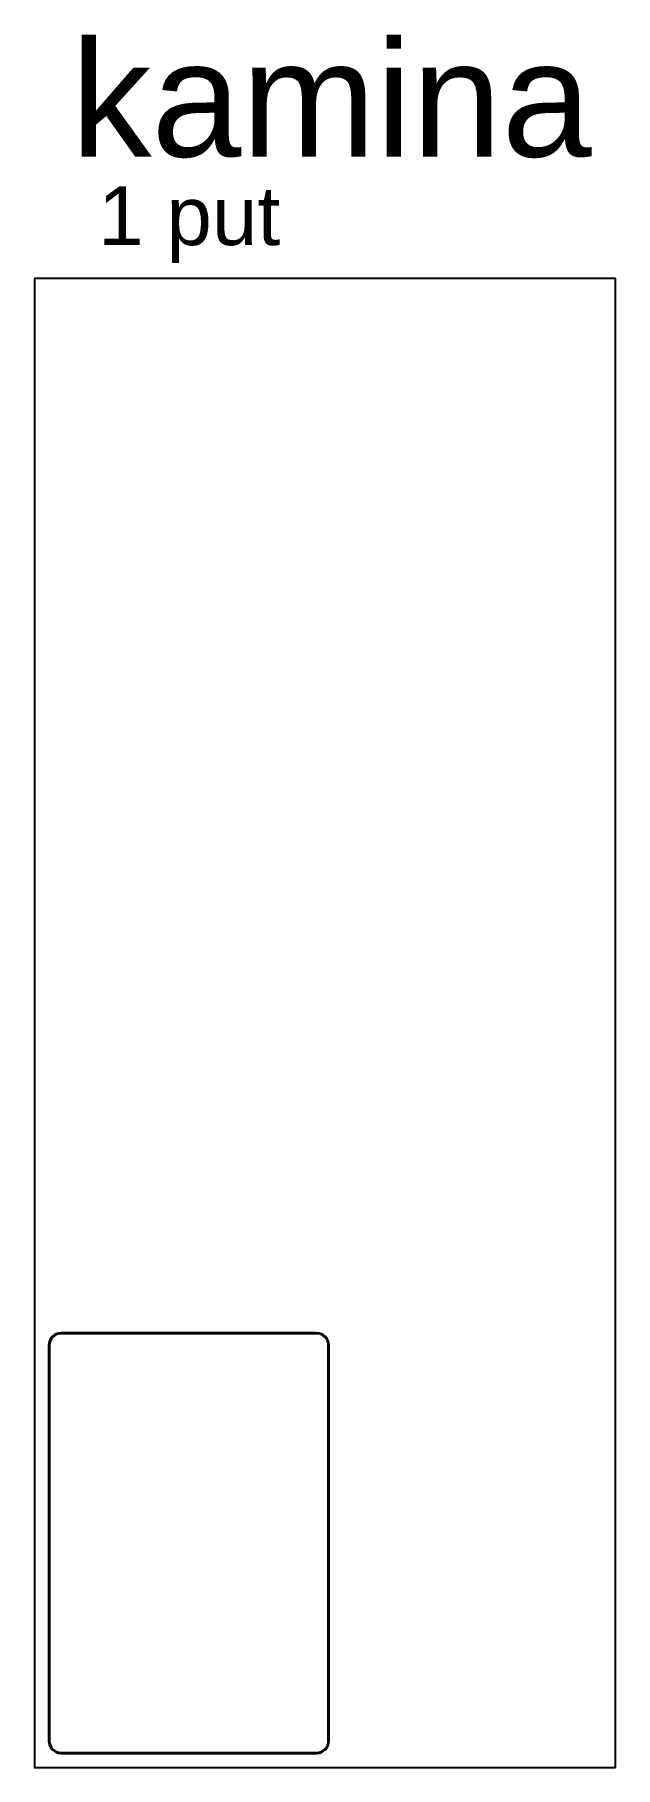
# Model space of a CAD drawing. Header units: inches. Extents: x 0 to 1250, y 0 to 3724.
import ezdxf

# ---------------------------------------------------------------- set-up
doc = ezdxf.new("R2010")
doc.units = ezdxf.units.IN
doc.header["$MEASUREMENT"] = 0
doc.layers.add('cut', color=3, linetype='Continuous')
doc.layers.add('sheets', color=140, linetype='Continuous')
doc.styles.get("Standard").update_dxf_attribs({"font": 'arial.ttf'})

msp = doc.modelspace()

# ---------------------------------------------------------------- linework, layer by layer
msp.add_lwpolyline([(32, 907), (32, 57, 0.414214), (57, 32), (607, 32, 0.414214), (632, 57), (632, 907, 0.414214), (607, 932), (57, 932, 0.414214)], format="xyb", close=True)
at = {"layer": 'cut'}
msp.add_lwpolyline([(30, 907), (30, 57, 0.414214), (57, 30), (607, 30, 0.414214), (634, 57), (634, 907, 0.414214), (607, 934), (57, 934, 0.414214)], format="xyb", close=True, dxfattribs=at)
at = {"layer": 'sheets'}
msp.add_lwpolyline([(1250, 0), (1250, 3200), (0, 3200), (0, 0)], close=True, dxfattribs=at)

# ---------------------------------------------------------------- texts
for s, height, p in [('kamina', 248.93, (77.8, 3462.3)), ('1 put', 126.16, (136.6, 3272))]:
    msp.add_text(s, height=height, dxfattribs=at).set_placement(p)

doc.saveas('drawing.dxf')
